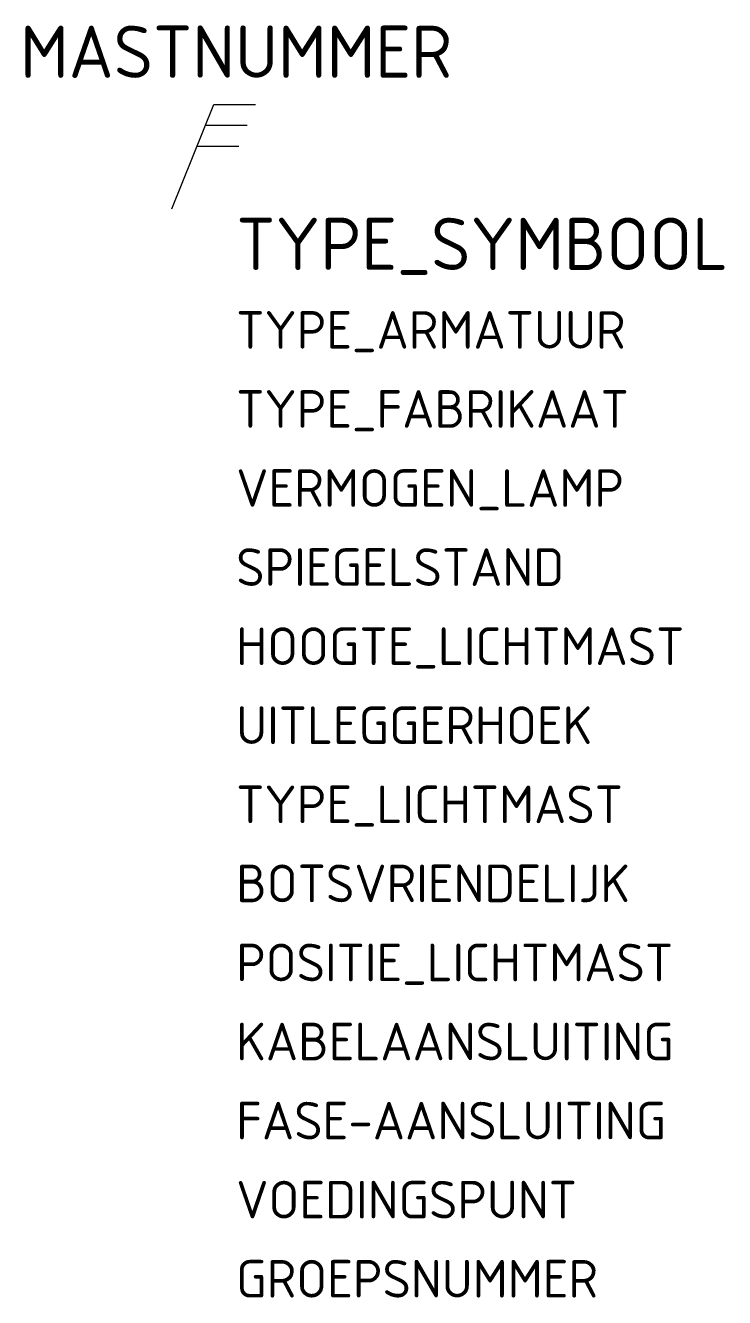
# Model space of a CAD drawing. Extents: x -7 to 26.4, y -52.1 to 8.8.
import ezdxf
from ezdxf.enums import TextEntityAlignment as Align

# ---------------------------------------------------------------- set-up
doc = ezdxf.new("R2010")
doc.units = 0
doc.header["$LTSCALE"] = 10
doc.header["$MEASUREMENT"] = 0
doc.layers.get('0').update_dxf_attribs({"linetype": 'CONTINUOUS'})
doc.layers.add('N-WE-VW-VRI-T18', color=1, linetype='CONTINUOUS', lineweight=18)
doc.layers.add('N-WE-VW-VRI-T25', color=7, linetype='CONTINUOUS', lineweight=25)
doc.styles.add('NLCS-ISO', font='NLCS-ISO.ttf')

msp = doc.modelspace()

# ---------------------------------------------------------------- linework, layer by layer
at = {"color": 0, "linetype": 'ByBlock'}
for p, q in [((0, 0), (2, 5)), ((2, 5), (4, 5)), ((1.6, 4), (3.6, 4)), ((1.2, 3), (3.2, 3))]:
    msp.add_line(p, q, dxfattribs=at)

# ---------------------------------------------------------------- texts
at = {"layer": 'N-WE-VW-VRI-T18', "linetype": 'ByBlock', "style": 'NLCS-ISO', "flags": 1}
for tag, p, s in [('TYPE_ARMATUUR', (3.075, -6.692), 'IPSO SON-T'), ('TYPE_FABRIKAAT', (3.075, -10.476), ''), ('VERMOGEN_LAMP', (3.075, -14.261), '250W'), ('SPIEGELSTAND', (3.075, -18.045), 'Vlakglas 35/115/5'), ('HOOGTE_LICHTMAST', (3.075, -21.83), '18m'), ('UITLEGGERHOEK', (3.075, -25.614), '5°'), ('TYPE_LICHTMAST', (3.075, -29.399), 'Enkele PAALTOPMAST'), ('BOTSVRIENDELIJK', (3.075, -33.183), 'Ja'), ('POSITIE_LICHTMAST', (3.075, -36.968), 'Rechts'), ('KABELAANSLUITING', (3.075, -40.752), 'EO-YMeKaszh 4x2,5mm² (d.m.v. aftakmof)'), ('VOEDINGSPUNT', (3.075, -48.321), '')]:
    msp.add_attdef(tag, p, s, height=1.8, dxfattribs=at)
at = {"layer": 'N-WE-VW-VRI-T18', "linetype": 'ByBlock', "style": 'NLCS-ISO'}
for tag, p in [('FASE-AANSLUITING', (3.075, -44.537)), ('GROEPSNUMMER', (3.075, -52.106))]:
    msp.add_attdef(tag, p, '', height=1.8, dxfattribs=at)
at = {"layer": 'N-WE-VW-VRI-T25', "linetype": 'ByBlock', "style": 'NLCS-ISO'}
msp.add_attdef('MASTNUMMER', text='', height=2.5, dxfattribs=at).set_placement((3.075, 7.52), align=Align.MIDDLE_CENTER)
msp.add_attdef('TYPE_SYMBOOL', (3.075, -2.925), '3-LICHTVERKEERSLANTAARN ROND 80MM', height=2.5, dxfattribs=at)

doc.saveas('drawing.dxf')
